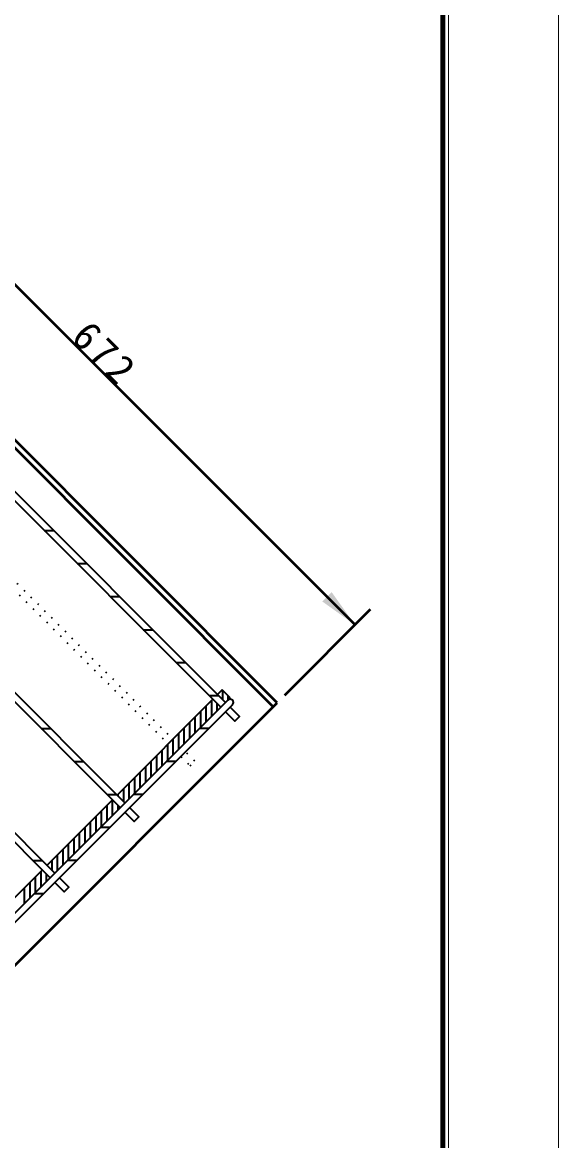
# Model space of a CAD drawing. Units: millimetres, scale not verified. Extents: x -2102 to 2102, y -1485 to 1485.
# Drawn here: x 1616 to 2102, y -102 to 913 of the extents above; entities that cross this region are included whole.
import ezdxf

# ---------------------------------------------------------------- set-up
doc = ezdxf.new("R2010")
doc.units = ezdxf.units.MM
doc.header["$LTSCALE"] = 5
doc.linetypes.add('DOTTED', pattern=[1.75, 0.25, -1.5])
doc.layers.add('0-0_V-nasSTD', color=7, linetype='Continuous', lineweight=35)
doc.layers.add('0-1_0', color=7, linetype='Continuous', lineweight=50)
doc.styles.add('ＭＳ ゴシック', font='')
doc.styles.get('ＭＳ ゴシック').set_extended_font_data('MS Gothic')

msp = doc.modelspace()

# ---------------------------------------------------------------- linework, layer by layer
at = {"layer": '0-0_V-nasSTD', "lineweight": 50}
for p, q in [((1369.69, 765.998), (1843.401, 292.287)), ((1846.937, 295.823), (1371.761, 770.998))]:
    msp.add_line(p, q, dxfattribs=at)
at = {"layer": '0-0_V-nasSTD'}
for p, q in [((1534.749, 552.856), (1795.672, 291.934)), ((1538.992, 557.099), (1799.914, 296.176)), ((1443.532, 461.639), (1704.455, 200.717)), ((1447.775, 465.882), (1708.698, 204.959)), ((1635.416, 452.189), (1643.902, 452.189)), ((1665.416, 422.189), (1673.902, 422.189)), ((1379.893, 398), (1640.815, 137.077)), ((1384.135, 402.242), (1645.058, 141.32)), ((1695.416, 392.189), (1703.902, 392.189)), ((1725.416, 362.189), (1733.902, 362.189)), ((1763.902, 332.189), (1755.416, 332.189)), ((1797.086, 307.49), (1792.843, 303.247)), ((1804.157, 300.419), (1797.086, 307.49)), ((1797.283, 307.293), (1797.283, 298.808)), ((1802.036, 298.297), (1547.477, 43.739)), ((1701.626, 212.03), (1788.601, 299.005)), ((1793.902, 302.189), (1785.416, 302.189)), ((1787.283, 297.687), (1787.283, 283.544)), ((1792.283, 295.323), (1792.283, 288.544)), ((1804.157, 300.419), (1802.036, 298.297)), ((1802.283, 302.293), (1802.283, 298.544)), ((1806.278, 294.055), (1551.72, 39.496)), ((1777.283, 287.687), (1777.283, 273.544)), ((1782.283, 292.687), (1782.283, 278.544)), ((1767.283, 277.687), (1767.283, 263.544)), ((1772.283, 282.687), (1772.283, 268.544)), ((1632.629, 272.542), (1641.115, 272.542)), ((1757.283, 267.687), (1757.283, 253.544)), ((1762.283, 272.687), (1762.283, 258.544)), ((1784.766, 272.542), (1776.28, 272.542)), ((1747.283, 257.687), (1747.283, 243.544)), ((1752.283, 262.687), (1752.283, 248.544)), ((1737.283, 247.687), (1737.283, 233.544)), ((1742.283, 252.687), (1742.283, 238.544)), ((1662.629, 242.542), (1671.115, 242.542)), ((1727.283, 237.687), (1727.283, 223.544)), ((1732.283, 242.687), (1732.283, 228.544)), ((1754.766, 242.542), (1746.28, 242.542)), ((1717.283, 227.687), (1717.283, 213.544)), ((1722.283, 232.687), (1722.283, 218.544)), ((1707.283, 217.687), (1707.283, 206.374)), ((1712.283, 222.687), (1712.283, 208.544)), ((1637.987, 148.391), (1697.384, 207.788)), ((1692.629, 212.542), (1701.115, 212.542)), ((1697.283, 207.687), (1697.283, 193.544)), ((1702.283, 212.687), (1702.283, 211.374)), ((1724.766, 212.542), (1716.28, 212.542)), ((1687.283, 197.687), (1687.283, 183.544)), ((1692.283, 202.687), (1692.283, 188.544)), ((1702.283, 202.889), (1702.283, 198.544)), ((1677.283, 187.687), (1677.283, 173.544)), ((1682.283, 192.687), (1682.283, 178.544)), ((1662.283, 172.687), (1662.283, 158.544)), ((1667.283, 177.687), (1667.283, 163.544)), ((1672.283, 182.687), (1672.283, 168.544)), ((1694.766, 182.542), (1686.28, 182.542)), ((1652.283, 162.687), (1652.283, 148.544)), ((1657.283, 167.687), (1657.283, 153.544)), ((1625.35, 152.542), (1633.835, 152.542)), ((1642.283, 152.687), (1642.283, 144.095)), ((1647.283, 157.687), (1647.283, 143.544)), ((1664.766, 152.542), (1656.28, 152.542)), ((1546.77, 57.174), (1633.744, 144.148)), ((1632.283, 142.687), (1632.283, 128.544)), ((1622.283, 132.687), (1622.283, 118.544)), ((1627.283, 137.687), (1627.283, 123.544)), ((1637.283, 140.61), (1637.283, 133.544)), ((1617.283, 127.687), (1617.283, 113.544)), ((1634.766, 122.542), (1626.28, 122.542))]:
    msp.add_line(p, q, dxfattribs=at)
at = {"layer": '0-0_V-nasSTD', "linetype": 'DOTTED'}
for p, q in [((1505.554, 509.519), (1752.334, 262.738)), ((1501.311, 505.276), (1748.092, 258.496)), ((1759.405, 247.182), (1767.891, 238.697)), ((1772.133, 242.939), (1763.648, 251.425)), ((1767.891, 238.697), (1772.133, 242.939))]:
    msp.add_line(p, q, dxfattribs=at)
at = {"layer": '0-0_V-nasSTD', "lineweight": 18}
for points in [[(-2102.5, -1485), (-2102.5, 1485), (2102.5, 1485), (2102.5, -1485)], [(-2002.5, -1385), (-2002.5, 1385), (2002.5, 1385), (2002.5, -1385)]]:
    msp.add_lwpolyline(points, close=True, dxfattribs=at)
at = {"layer": '0-0_V-nasSTD', "lineweight": 100}
msp.add_lwpolyline([(1997.5, -1380), (1997.5, 1380), (-1997.5, 1380)], dxfattribs=at)
at = {"layer": '0-0_V-nasSTD'}
for points in [[(1799.914, 287.691), (1808.4, 279.206), (1812.642, 283.448), (1804.157, 291.934)], [(1708.698, 196.474), (1717.183, 187.989), (1721.425, 192.231), (1712.94, 200.717)], [(1645.058, 132.834), (1653.543, 124.349), (1657.786, 128.592), (1649.301, 137.077)]]:
    msp.add_lwpolyline(points, dxfattribs=at)
msp.add_arc((1804.157, 296.176), 3, 315, 135, dxfattribs=at)
msp.add_solid([(1887.949, 387.746), (1896.434, 396.232), (1917.648, 366.533)], dxfattribs=at)
at = {"layer": '0-1_0'}
for p, q in [((1442.472, 841.709), (1917.648, 366.533)), ((1854.008, 302.894), (1931.79, 380.675)), ((1549.952, -1.162), (1846.937, 295.823))]:
    msp.add_line(p, q, dxfattribs=at)

# ---------------------------------------------------------------- texts
at = {"layer": '0-0_V-nasSTD', "insert": (1658.422, 625.759), "char_height": 26.39, "attachment_point": 7, "rotation": 315, "style": 'ＭＳ ゴシック'}
msp.add_mtext('\\T1.2;672', dxfattribs=at)

doc.saveas('drawing.dxf')
